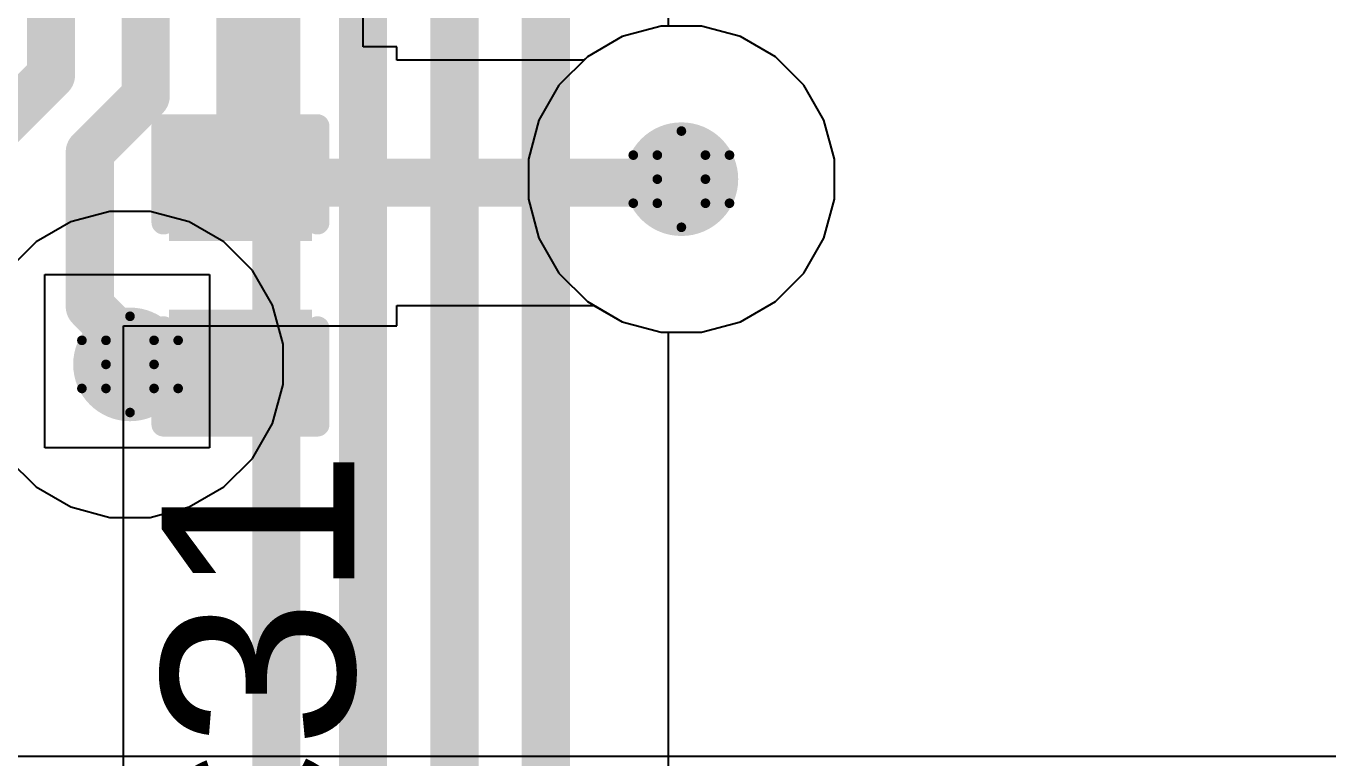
# Model space of a CAD drawing. Header units: inches. Extents: x -3 to 5437, y -3 to 5435.
# Drawn here: x 112.34 to 119.21, y 53.05 to 56.92 of the extents above; entities that cross this region are included whole.
import ezdxf

# ---------------------------------------------------------------- set-up
doc = ezdxf.new("R2010")
doc.units = ezdxf.units.IN
for name, color, linetype in [('Bottom Layer', 5, 'Continuous'), ('Drill Drawing', 1, 'Continuous'), ('GND', 16, 'Continuous'), ('PWR', 76, 'Continuous'), ('Top Layer', 1, 'Continuous'), ('Top Overlay', 2, 'Continuous'), ('Top Paste', 8, 'Continuous'), ('Top Solder', 216, 'Continuous'), ('Via Holes', 16, 'Continuous')]:
    doc.layers.add(name, color=color, linetype=linetype)
doc.styles.add('Arial', font='', dxfattribs={"height": 0.2})
doc.styles.get('Arial').set_extended_font_data('Arial')

# ---------------------------------------------------------------- blocks, each defined once
blk = doc.blocks.new('C___0402_61')
at = {"layer": 'Top Layer'}
for points in [[(-0.6985, -0.3175), (-0.6985, 0.3175), (-0.2413, 0.3175), (-0.2413, -0.3175)], [(0.2413, -0.3175), (0.2413, 0.3175), (0.6985, 0.3175), (0.6985, -0.3175)]]:
    blk.add_hatch(color=1, dxfattribs=at).paths.add_polyline_path(points)
at = {"layer": 'Top Paste'}
for points in [[(-0.6985, -0.3175), (-0.6985, 0.3175), (-0.2413, 0.3175), (-0.2413, -0.3175)], [(0.2413, -0.3175), (0.2413, 0.3175), (0.6985, 0.3175), (0.6985, -0.3175)]]:
    blk.add_hatch(color=8, dxfattribs=at).paths.add_polyline_path(points)
at = {"layer": 'Top Solder'}
for points in [[(-0.7585, -0.3775), (-0.7585, 0.3775), (-0.1813, 0.3775), (-0.1813, -0.3775)], [(0.1813, -0.3775), (0.1813, 0.3775), (0.7585, 0.3775), (0.7585, -0.3775)]]:
    blk.add_hatch(color=216, dxfattribs=at).paths.add_polyline_path(points)
at = {"layer": 'Top Overlay'}
for points in [[(-0.7874, -0.4064, 0.127, 0.127, 0), (-0.7874, 0.4064, 0.127, 0.127, 0)], [(-0.2794, 0.4064, 0.127, 0.127, 0), (-0.7874, 0.4064, 0.127, 0.127, 0)], [(0.7874, 0.4064, 0.127, 0.127, 0), (0.2794, 0.4064, 0.127, 0.127, 0)], [(0.7874, -0.4064, 0.127, 0.127, 0), (0.7874, 0.4064, 0.127, 0.127, 0)], [(-0.2794, -0.4064, 0.127, 0.127, 0), (-0.7874, -0.4064, 0.127, 0.127, 0)], [(0.7874, -0.4064, 0.127, 0.127, 0), (0.2794, -0.4064, 0.127, 0.127, 0)]]:
    blk.add_lwpolyline(points, format="xyseb", dxfattribs=at)
for points in [[(-0.8191, 0.4064, 0.0635, 0.0635, 1), (-0.7556, 0.4064, 0.0635, 0.0635, 1)], [(-0.8191, 0.4064, 0.0635, 0.0635, 1), (-0.7556, 0.4064, 0.0635, 0.0635, 1)], [(-0.3111, 0.4064, 0.0635, 0.0635, 1), (-0.2477, 0.4064, 0.0635, 0.0635, 1)], [(0.2477, 0.4064, 0.0635, 0.0635, 1), (0.3111, 0.4064, 0.0635, 0.0635, 1)], [(0.7556, 0.4064, 0.0635, 0.0635, 1), (0.8191, 0.4064, 0.0635, 0.0635, 1)], [(0.7556, 0.4064, 0.0635, 0.0635, 1), (0.8191, 0.4064, 0.0635, 0.0635, 1)], [(-0.8191, -0.4064, 0.0635, 0.0635, 1), (-0.7556, -0.4064, 0.0635, 0.0635, 1)], [(-0.8191, -0.4064, 0.0635, 0.0635, 1), (-0.7556, -0.4064, 0.0635, 0.0635, 1)], [(-0.3111, -0.4064, 0.0635, 0.0635, 1), (-0.2477, -0.4064, 0.0635, 0.0635, 1)], [(0.2477, -0.4064, 0.0635, 0.0635, 1), (0.3111, -0.4064, 0.0635, 0.0635, 1)], [(0.7556, -0.4064, 0.0635, 0.0635, 1), (0.8191, -0.4064, 0.0635, 0.0635, 1)], [(0.7556, -0.4064, 0.0635, 0.0635, 1), (0.8191, -0.4064, 0.0635, 0.0635, 1)]]:
    blk.add_lwpolyline(points, format="xyseb", close=True, dxfattribs=at)

msp = doc.modelspace()

# ---------------------------------------------------------------- hatches: boundary and pattern name
at = {"layer": 'Bottom Layer'}
h = msp.add_hatch(color=5, dxfattribs=at)
edge = h.paths.add_edge_path()
edge.add_arc((115.7986, 56.1086), 0.3, 0, 360)
h = msp.add_hatch(color=5, dxfattribs=at)
edge = h.paths.add_edge_path()
edge.add_arc((112.8877, 55.1307), 0.3, 0, 360)
at = {"layer": 'GND'}
h = msp.add_hatch(color=16, dxfattribs=at)
edge = h.paths.add_edge_path()
edge.add_arc((115.7986, 56.1086), 0.3, 0, 360)
h = msp.add_hatch(color=16, dxfattribs=at)
edge = h.paths.add_edge_path()
edge.add_arc((112.8877, 55.1307), 0.3, 0, 360)
at = {"layer": 'PWR'}
h = msp.add_hatch(color=76, dxfattribs=at)
edge = h.paths.add_edge_path()
edge.add_arc((115.7986, 56.1086), 0.3, 0, 360)
h = msp.add_hatch(color=76, dxfattribs=at)
edge = h.paths.add_edge_path()
edge.add_arc((112.8877, 55.1307), 0.3, 0, 360)
at = {"layer": 'Top Layer'}
h = msp.add_hatch(color=1, dxfattribs=at)
edge = h.paths.add_edge_path()
edge.add_arc((115.7986, 56.1086), 0.3, 0, 360)
h = msp.add_hatch(color=1, dxfattribs=at)
edge = h.paths.add_edge_path()
edge.add_arc((112.8877, 55.1307), 0.3, 0, 360)
msp.add_hatch(color=1, dxfattribs=at).paths.add_polyline_path([(112.8877, 54.9021), (113.7883, 54.9021), (113.7883, 55.3593), (112.8877, 55.3593)])
at = {"layer": 'Via Holes'}
h = msp.add_hatch(color=7, dxfattribs=at)
edge = h.paths.add_edge_path()
edge.add_arc((115.7986, 56.1086), 0.15, 0, 360)
h = msp.add_hatch(color=7, dxfattribs=at)
edge = h.paths.add_edge_path()
edge.add_arc((112.8877, 55.1307), 0.15, 0, 360)

# ---------------------------------------------------------------- linework, layer by layer
at = {"layer": 'Bottom Layer'}
for p, q in [((115.7306, 56.9166), (115.7306, 58.4756)), ((115.905, 56.9166), (115.7306, 56.9166)), ((116.1105, 56.8615), (115.905, 56.9166)), ((116.2947, 56.7552), (116.1105, 56.8615)), ((116.4452, 56.6047), (116.2947, 56.7552)), ((116.5515, 56.4205), (116.4452, 56.6047)), ((116.6066, 56.215), (116.5515, 56.4205)), ((116.6066, 56.0022), (116.6066, 56.215)), ((116.5515, 55.7967), (116.6066, 56.0022)), ((116.4452, 55.6125), (116.5515, 55.7967)), ((116.2947, 55.462), (116.4452, 55.6125)), ((112.4378, 54.6908), (112.4378, 55.6046)), ((112.4378, 55.6046), (113.3071, 55.6046)), ((113.3071, 55.6046), (113.3071, 54.6908)), ((116.1105, 55.3557), (116.2947, 55.462)), ((115.905, 55.3006), (116.1105, 55.3557)), ((115.7306, 49.3428), (115.7306, 55.3006)), ((115.7306, 55.3006), (115.905, 55.3006)), ((113.3071, 54.6908), (112.4378, 54.6908))]:
    msp.add_line(p, q, dxfattribs=at)
for points in [[(115.0831, 49.0746, 0.254, 0.254, 0), (115.0831, 58.4756, 0.254, 0.254, 0)], [(114.6005, 48.8747, 0.254, 0.254, 0), (114.6005, 58.3471, 0.254, 0.254, 0)], [(114.1179, 48.6748, 0.254, 0.254, 0), (114.1179, 58.2191, 0.254, 0.254, 0)], [(113.6603, 48.4499, 0.254, 0.254, 0), (113.6603, 58.0492, 0.254, 0.254, 0)]]:
    msp.add_lwpolyline(points, format="xyseb", dxfattribs=at)
at = {"layer": 'Drill Drawing'}
for points in [[(115.6716, 56.2356, 0.0508, 0.0508, 0), (115.7986, 56.3626, 0.0508, 0.0508, 0)], [(115.7986, 56.3626, 0.0508, 0.0508, 0), (115.9256, 56.2356, 0.0508, 0.0508, 0)], [(115.5446, 56.2356, 0.0508, 0.0508, 0), (115.6716, 56.1086, 0.0508, 0.0508, 0)], [(115.5446, 56.2356, 0.0508, 0.0508, 0), (115.6716, 56.2356, 0.0508, 0.0508, 0)], [(115.9256, 56.2356, 0.0508, 0.0508, 0), (116.0526, 56.2356, 0.0508, 0.0508, 0)], [(115.9256, 56.1086, 0.0508, 0.0508, 0), (116.0526, 56.2356, 0.0508, 0.0508, 0)], [(115.5446, 55.9816, 0.0508, 0.0508, 0), (115.6716, 56.1086, 0.0508, 0.0508, 0)], [(115.9256, 56.1086, 0.0508, 0.0508, 0), (116.0526, 55.9816, 0.0508, 0.0508, 0)], [(115.5446, 55.9816, 0.0508, 0.0508, 0), (115.6716, 55.9816, 0.0508, 0.0508, 0)], [(115.6716, 55.9816, 0.0508, 0.0508, 0), (115.7986, 55.8546, 0.0508, 0.0508, 0)], [(115.7986, 55.8546, 0.0508, 0.0508, 0), (115.9256, 55.9816, 0.0508, 0.0508, 0)], [(115.9256, 55.9816, 0.0508, 0.0508, 0), (116.0526, 55.9816, 0.0508, 0.0508, 0)], [(112.7607, 55.2577, 0.0508, 0.0508, 0), (112.8877, 55.3847, 0.0508, 0.0508, 0)], [(112.8877, 55.3847, 0.0508, 0.0508, 0), (113.0147, 55.2577, 0.0508, 0.0508, 0)], [(112.6337, 55.2577, 0.0508, 0.0508, 0), (112.7607, 55.1307, 0.0508, 0.0508, 0)], [(112.6337, 55.2577, 0.0508, 0.0508, 0), (112.7607, 55.2577, 0.0508, 0.0508, 0)], [(113.0147, 55.2577, 0.0508, 0.0508, 0), (113.1417, 55.2577, 0.0508, 0.0508, 0)], [(113.0147, 55.1307, 0.0508, 0.0508, 0), (113.1417, 55.2577, 0.0508, 0.0508, 0)], [(112.6337, 55.0037, 0.0508, 0.0508, 0), (112.7607, 55.1307, 0.0508, 0.0508, 0)], [(113.0147, 55.1307, 0.0508, 0.0508, 0), (113.1417, 55.0037, 0.0508, 0.0508, 0)], [(112.6337, 55.0037, 0.0508, 0.0508, 0), (112.7607, 55.0037, 0.0508, 0.0508, 0)], [(112.7607, 55.0037, 0.0508, 0.0508, 0), (112.8877, 54.8767, 0.0508, 0.0508, 0)], [(112.8877, 54.8767, 0.0508, 0.0508, 0), (113.0147, 55.0037, 0.0508, 0.0508, 0)], [(113.0147, 55.0037, 0.0508, 0.0508, 0), (113.1417, 55.0037, 0.0508, 0.0508, 0)]]:
    msp.add_lwpolyline(points, format="xyseb", dxfattribs=at)
for points in [[(115.7859, 56.3626, 0.0254, 0.0254, 1), (115.8113, 56.3626, 0.0254, 0.0254, 1)], [(115.7859, 56.3626, 0.0254, 0.0254, 1), (115.8113, 56.3626, 0.0254, 0.0254, 1)], [(115.5319, 56.2356, 0.0254, 0.0254, 1), (115.5573, 56.2356, 0.0254, 0.0254, 1)], [(115.5319, 56.2356, 0.0254, 0.0254, 1), (115.5573, 56.2356, 0.0254, 0.0254, 1)], [(115.6589, 56.2356, 0.0254, 0.0254, 1), (115.6843, 56.2356, 0.0254, 0.0254, 1)], [(115.6589, 56.2356, 0.0254, 0.0254, 1), (115.6843, 56.2356, 0.0254, 0.0254, 1)], [(115.9129, 56.2356, 0.0254, 0.0254, 1), (115.9383, 56.2356, 0.0254, 0.0254, 1)], [(115.9129, 56.2356, 0.0254, 0.0254, 1), (115.9383, 56.2356, 0.0254, 0.0254, 1)], [(116.0399, 56.2356, 0.0254, 0.0254, 1), (116.0653, 56.2356, 0.0254, 0.0254, 1)], [(116.0399, 56.2356, 0.0254, 0.0254, 1), (116.0653, 56.2356, 0.0254, 0.0254, 1)], [(115.6589, 56.1086, 0.0254, 0.0254, 1), (115.6843, 56.1086, 0.0254, 0.0254, 1)], [(115.6589, 56.1086, 0.0254, 0.0254, 1), (115.6843, 56.1086, 0.0254, 0.0254, 1)], [(115.9129, 56.1086, 0.0254, 0.0254, 1), (115.9383, 56.1086, 0.0254, 0.0254, 1)], [(115.9129, 56.1086, 0.0254, 0.0254, 1), (115.9383, 56.1086, 0.0254, 0.0254, 1)], [(115.5319, 55.9816, 0.0254, 0.0254, 1), (115.5573, 55.9816, 0.0254, 0.0254, 1)], [(115.5319, 55.9816, 0.0254, 0.0254, 1), (115.5573, 55.9816, 0.0254, 0.0254, 1)], [(115.6589, 55.9816, 0.0254, 0.0254, 1), (115.6843, 55.9816, 0.0254, 0.0254, 1)], [(115.6589, 55.9816, 0.0254, 0.0254, 1), (115.6843, 55.9816, 0.0254, 0.0254, 1)], [(115.9129, 55.9816, 0.0254, 0.0254, 1), (115.9383, 55.9816, 0.0254, 0.0254, 1)], [(115.9129, 55.9816, 0.0254, 0.0254, 1), (115.9383, 55.9816, 0.0254, 0.0254, 1)], [(116.0399, 55.9816, 0.0254, 0.0254, 1), (116.0653, 55.9816, 0.0254, 0.0254, 1)], [(116.0399, 55.9816, 0.0254, 0.0254, 1), (116.0653, 55.9816, 0.0254, 0.0254, 1)], [(115.7859, 55.8546, 0.0254, 0.0254, 1), (115.8113, 55.8546, 0.0254, 0.0254, 1)], [(115.7859, 55.8546, 0.0254, 0.0254, 1), (115.8113, 55.8546, 0.0254, 0.0254, 1)], [(112.875, 55.3847, 0.0254, 0.0254, 1), (112.9004, 55.3847, 0.0254, 0.0254, 1)], [(112.875, 55.3847, 0.0254, 0.0254, 1), (112.9004, 55.3847, 0.0254, 0.0254, 1)], [(112.621, 55.2577, 0.0254, 0.0254, 1), (112.6464, 55.2577, 0.0254, 0.0254, 1)], [(112.621, 55.2577, 0.0254, 0.0254, 1), (112.6464, 55.2577, 0.0254, 0.0254, 1)], [(112.748, 55.2577, 0.0254, 0.0254, 1), (112.7734, 55.2577, 0.0254, 0.0254, 1)], [(112.748, 55.2577, 0.0254, 0.0254, 1), (112.7734, 55.2577, 0.0254, 0.0254, 1)], [(113.002, 55.2577, 0.0254, 0.0254, 1), (113.0274, 55.2577, 0.0254, 0.0254, 1)], [(113.002, 55.2577, 0.0254, 0.0254, 1), (113.0274, 55.2577, 0.0254, 0.0254, 1)], [(113.129, 55.2577, 0.0254, 0.0254, 1), (113.1544, 55.2577, 0.0254, 0.0254, 1)], [(113.129, 55.2577, 0.0254, 0.0254, 1), (113.1544, 55.2577, 0.0254, 0.0254, 1)], [(112.748, 55.1307, 0.0254, 0.0254, 1), (112.7734, 55.1307, 0.0254, 0.0254, 1)], [(112.748, 55.1307, 0.0254, 0.0254, 1), (112.7734, 55.1307, 0.0254, 0.0254, 1)], [(113.002, 55.1307, 0.0254, 0.0254, 1), (113.0274, 55.1307, 0.0254, 0.0254, 1)], [(113.002, 55.1307, 0.0254, 0.0254, 1), (113.0274, 55.1307, 0.0254, 0.0254, 1)], [(112.621, 55.0037, 0.0254, 0.0254, 1), (112.6464, 55.0037, 0.0254, 0.0254, 1)], [(112.621, 55.0037, 0.0254, 0.0254, 1), (112.6464, 55.0037, 0.0254, 0.0254, 1)], [(112.748, 55.0037, 0.0254, 0.0254, 1), (112.7734, 55.0037, 0.0254, 0.0254, 1)], [(112.748, 55.0037, 0.0254, 0.0254, 1), (112.7734, 55.0037, 0.0254, 0.0254, 1)], [(113.002, 55.0037, 0.0254, 0.0254, 1), (113.0274, 55.0037, 0.0254, 0.0254, 1)], [(113.002, 55.0037, 0.0254, 0.0254, 1), (113.0274, 55.0037, 0.0254, 0.0254, 1)], [(113.129, 55.0037, 0.0254, 0.0254, 1), (113.1544, 55.0037, 0.0254, 0.0254, 1)], [(113.129, 55.0037, 0.0254, 0.0254, 1), (113.1544, 55.0037, 0.0254, 0.0254, 1)], [(112.875, 54.8767, 0.0254, 0.0254, 1), (112.9004, 54.8767, 0.0254, 0.0254, 1)], [(112.875, 54.8767, 0.0254, 0.0254, 1), (112.9004, 54.8767, 0.0254, 0.0254, 1)]]:
    msp.add_lwpolyline(points, format="xyseb", close=True, dxfattribs=at)
at = {"layer": 'GND'}
for p, q in [((115.6922, 56.9166), (115.4867, 56.8615)), ((115.905, 56.9166), (115.6922, 56.9166)), ((116.1105, 56.8615), (115.905, 56.9166)), ((115.4867, 56.8615), (115.3025, 56.7552)), ((116.2947, 56.7552), (116.1105, 56.8615)), ((115.3025, 56.7552), (115.152, 56.6047)), ((116.4452, 56.6047), (116.2947, 56.7552)), ((115.152, 56.6047), (115.0457, 56.4205)), ((116.5515, 56.4205), (116.4452, 56.6047)), ((115.0457, 56.4205), (114.9906, 56.215)), ((116.6066, 56.215), (116.5515, 56.4205)), ((114.9906, 56.215), (114.9906, 56.0022)), ((116.6066, 56.0022), (116.6066, 56.215)), ((114.9906, 56.0022), (115.0457, 55.7967)), ((116.5515, 55.7967), (116.6066, 56.0022)), ((115.0457, 55.7967), (115.152, 55.6125)), ((116.4452, 55.6125), (116.5515, 55.7967)), ((115.152, 55.6125), (115.3025, 55.462)), ((116.2947, 55.462), (116.4452, 55.6125)), ((115.3025, 55.462), (115.4867, 55.3557)), ((116.1105, 55.3557), (116.2947, 55.462)), ((115.4867, 55.3557), (115.6922, 55.3006)), ((115.905, 55.3006), (116.1105, 55.3557)), ((115.6922, 55.3006), (115.905, 55.3006))]:
    msp.add_line(p, q, dxfattribs=at)
at = {"layer": 'PWR'}
for p, q in [((112.5758, 55.8836), (112.3915, 55.7773)), ((112.7813, 55.9387), (112.5758, 55.8836)), ((112.994, 55.9387), (112.7813, 55.9387)), ((113.1995, 55.8836), (112.994, 55.9387)), ((113.3838, 55.7773), (113.1995, 55.8836)), ((112.3915, 55.7773), (112.2411, 55.6268)), ((113.5342, 55.6268), (113.3838, 55.7773)), ((113.6406, 55.4426), (113.5342, 55.6268)), ((113.6957, 55.2371), (113.6406, 55.4426)), ((113.6957, 55.0243), (113.6957, 55.2371)), ((113.6406, 54.8188), (113.6957, 55.0243)), ((113.5342, 54.6346), (113.6406, 54.8188)), ((112.2411, 54.6346), (112.3915, 54.4841)), ((113.3838, 54.4841), (113.5342, 54.6346)), ((112.3915, 54.4841), (112.5758, 54.3778)), ((113.1995, 54.3778), (113.3838, 54.4841)), ((112.5758, 54.3778), (112.7813, 54.3227)), ((112.994, 54.3227), (113.1995, 54.3778)), ((112.7813, 54.3227), (112.994, 54.3227)), ((124.0654, 53.0606), (111.8568, 53.0606))]:
    msp.add_line(p, q, dxfattribs=at)
at = {"layer": 'Top Layer'}
for p, q in [((114.1188, 56.8071), (114.1188, 59.0813)), ((115.6922, 56.9166), (115.4867, 56.8615)), ((115.905, 56.9166), (115.6922, 56.9166)), ((116.1105, 56.8615), (115.905, 56.9166)), ((115.4867, 56.8615), (115.3025, 56.7552)), ((116.2947, 56.7552), (116.1105, 56.8615)), ((114.2963, 56.8071), (114.1188, 56.8071)), ((114.2963, 56.737), (114.2963, 56.8071)), ((115.2843, 56.737), (114.2963, 56.737)), ((115.3025, 56.7552), (115.2843, 56.737)), ((116.4452, 56.6047), (116.2947, 56.7552)), ((116.5515, 56.4205), (116.4452, 56.6047)), ((116.6066, 56.215), (116.5515, 56.4205)), ((116.6066, 56.0022), (116.6066, 56.215)), ((116.5515, 55.7967), (116.6066, 56.0022)), ((116.4452, 55.6125), (116.5515, 55.7967)), ((116.2947, 55.462), (116.4452, 55.6125)), ((114.2963, 55.3339), (114.2963, 55.4421)), ((114.2963, 55.4421), (115.337, 55.4421)), ((115.337, 55.4421), (115.4867, 55.3557)), ((116.1105, 55.3557), (116.2947, 55.462)), ((112.8541, 52.6437), (112.8541, 55.3339)), ((112.8541, 55.3339), (114.2963, 55.3339)), ((115.4867, 55.3557), (115.6922, 55.3006)), ((115.905, 55.3006), (116.1105, 55.3557)), ((115.6922, 55.3006), (115.905, 55.3006))]:
    msp.add_line(p, q, dxfattribs=at)
for points in [[(112.4708, 56.6583, 0.254, 0.254, 0), (112.4708, 57.7993, 0.254, 0.254, 0)], [(112.9708, 56.5476, 0.254, 0.254, 0), (112.9708, 57.7993, 0.254, 0.254, 0)], [(113.4708, 56.0705, 0.254, 0.254, 0), (113.4708, 57.7993, 0.254, 0.254, 0)], [(112.2067, 56.3941, 0.254, 0.254, 0), (112.4708, 56.6583, 0.254, 0.254, 0)], [(112.6753, 56.2522, 0.254, 0.254, 0), (112.9708, 56.5476, 0.254, 0.254, 0)], [(112.6753, 55.4367, 0.254, 0.254, 0), (112.6753, 56.2522, 0.254, 0.254, 0)], [(115.7796, 56.0896, 0.254, 0.254, 0), (115.7986, 56.1086, 0.254, 0.254, 0)], [(113.4708, 56.0705, 0.254, 0.254, 0), (113.4899, 56.0896, 0.254, 0.254, 0)], [(113.4899, 56.0896, 0.254, 0.254, 0), (115.7796, 56.0896, 0.254, 0.254, 0)], [(112.6753, 55.4367, 0.254, 0.254, 0), (112.8877, 55.2243, 0.254, 0.254, 0)], [(112.8877, 55.1307, 0.254, 0.254, 0), (112.8877, 55.2243, 0.254, 0.254, 0)]]:
    msp.add_lwpolyline(points, format="xyseb", dxfattribs=at)
for points in [[(112.4073, 56.6583, 0.127, 0.127, 1), (112.5343, 56.6583, 0.127, 0.127, 1)], [(112.4073, 56.6583, 0.127, 0.127, 1), (112.5343, 56.6583, 0.127, 0.127, 1)], [(112.9073, 56.5476, 0.127, 0.127, 1), (113.0343, 56.5476, 0.127, 0.127, 1)], [(112.9073, 56.5476, 0.127, 0.127, 1), (113.0343, 56.5476, 0.127, 0.127, 1)], [(112.6118, 56.2522, 0.127, 0.127, 1), (112.7388, 56.2522, 0.127, 0.127, 1)], [(112.6118, 56.2522, 0.127, 0.127, 1), (112.7388, 56.2522, 0.127, 0.127, 1)], [(115.7351, 56.1086, 0.127, 0.127, 1), (115.8621, 56.1086, 0.127, 0.127, 1)], [(113.4073, 56.0705, 0.127, 0.127, 1), (113.5343, 56.0705, 0.127, 0.127, 1)], [(113.4073, 56.0705, 0.127, 0.127, 1), (113.5343, 56.0705, 0.127, 0.127, 1)], [(113.4264, 56.0896, 0.127, 0.127, 1), (113.5534, 56.0896, 0.127, 0.127, 1)], [(113.4264, 56.0896, 0.127, 0.127, 1), (113.5534, 56.0896, 0.127, 0.127, 1)], [(115.716, 56.0896, 0.127, 0.127, 1), (115.8431, 56.0896, 0.127, 0.127, 1)], [(115.716, 56.0896, 0.127, 0.127, 1), (115.8431, 56.0896, 0.127, 0.127, 1)], [(112.6118, 55.4367, 0.127, 0.127, 1), (112.7388, 55.4367, 0.127, 0.127, 1)], [(112.6118, 55.4367, 0.127, 0.127, 1), (112.7388, 55.4367, 0.127, 0.127, 1)], [(112.8242, 55.2243, 0.127, 0.127, 1), (112.9512, 55.2243, 0.127, 0.127, 1)], [(112.8242, 55.2243, 0.127, 0.127, 1), (112.9512, 55.2243, 0.127, 0.127, 1)], [(112.8242, 55.1307, 0.127, 0.127, 1), (112.9512, 55.1307, 0.127, 0.127, 1)]]:
    msp.add_lwpolyline(points, format="xyseb", close=True, dxfattribs=at)

# ---------------------------------------------------------------- block references
at = {"rotation": 270}
msp.add_blockref('C___0402_61', (113.4708, 55.6006), dxfattribs=at)

# ---------------------------------------------------------------- texts
at = {"layer": 'Top Overlay', "style": 'Arial'}
msp.add_text('C31', height=1.016, rotation=90, dxfattribs=at).set_placement((114.0712, 52.0789))

doc.saveas('drawing.dxf')
